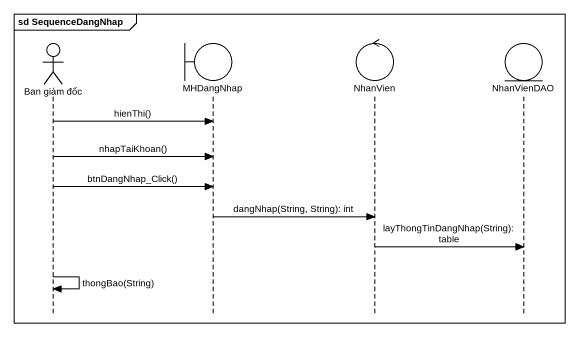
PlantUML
@startuml
mainframe sd SequenceDangNhap
hide footbox
actor "Ban giám đốc" as Ban_giám_đốc
boundary MHDangNhap
control NhanVien
entity NhanVienDAO

Ban_giám_đốc -> MHDangNhap : hienThi()
Ban_giám_đốc -> MHDangNhap : nhapTaiKhoan()
Ban_giám_đốc -> MHDangNhap : btnDangNhap_Click()
MHDangNhap -> NhanVien : dangNhap(String, String): int
NhanVien -> NhanVienDAO : layThongTinDangNhap(String): table
Ban_giám_đốc -> Ban_giám_đốc : thongBao(String)
@enduml
